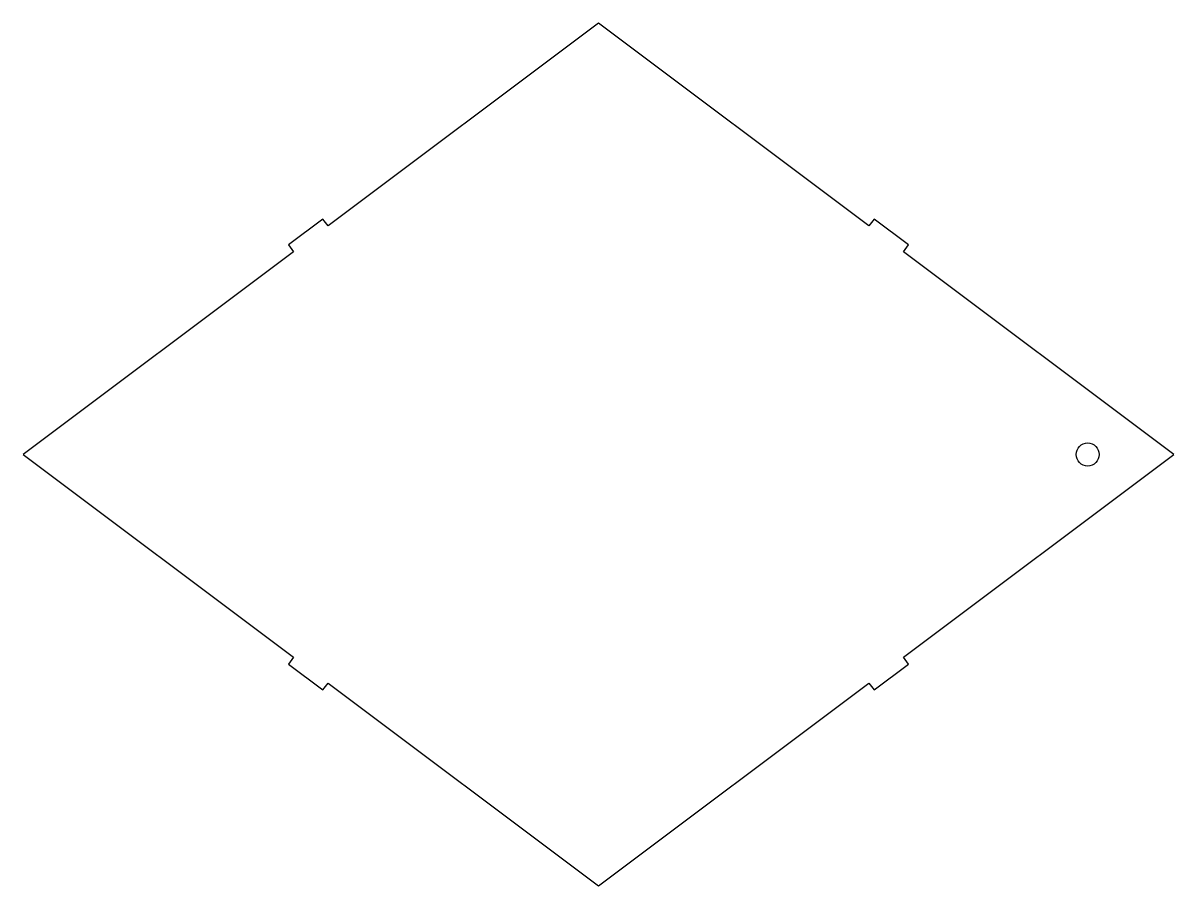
# Model space of a CAD drawing. Header units: millimetres. Extents: x -200 to 200, y -150 to 150.
import ezdxf

# ---------------------------------------------------------------- set-up
doc = ezdxf.new("R2010")
doc.units = ezdxf.units.MM

msp = doc.modelspace()

# ---------------------------------------------------------------- linework, layer by layer
at = {"color": 7, "linetype": 'Continuous', "lineweight": 25}
for p, q in [((0, 150), (-94, 79.5)), ((94, 79.5), (0, 150)), ((-95.77, 81.86), (-107.77, 72.86)), ((-94, 79.5), (-95.77, 81.86)), ((95.77, 81.86), (94, 79.5)), ((107.77, 72.86), (95.77, 81.86)), ((-107.77, 72.86), (-106, 70.5)), ((106, 70.5), (107.77, 72.86)), ((-106, 70.5), (-200, 0)), ((200, 0), (106, 70.5)), ((-200, 0), (-106, -70.5)), ((106, -70.5), (200, 0)), ((-106, -70.5), (-107.77, -72.86)), ((107.77, -72.86), (106, -70.5)), ((-107.77, -72.86), (-95.77, -81.86)), ((95.77, -81.86), (107.77, -72.86)), ((-95.77, -81.86), (-94, -79.5)), ((-94, -79.5), (0, -150)), ((0, -150), (94, -79.5)), ((94, -79.5), (95.77, -81.86))]:
    msp.add_line(p, q, dxfattribs=at)
msp.add_circle((170, 0), 4, dxfattribs=at)

doc.saveas('drawing.dxf')
